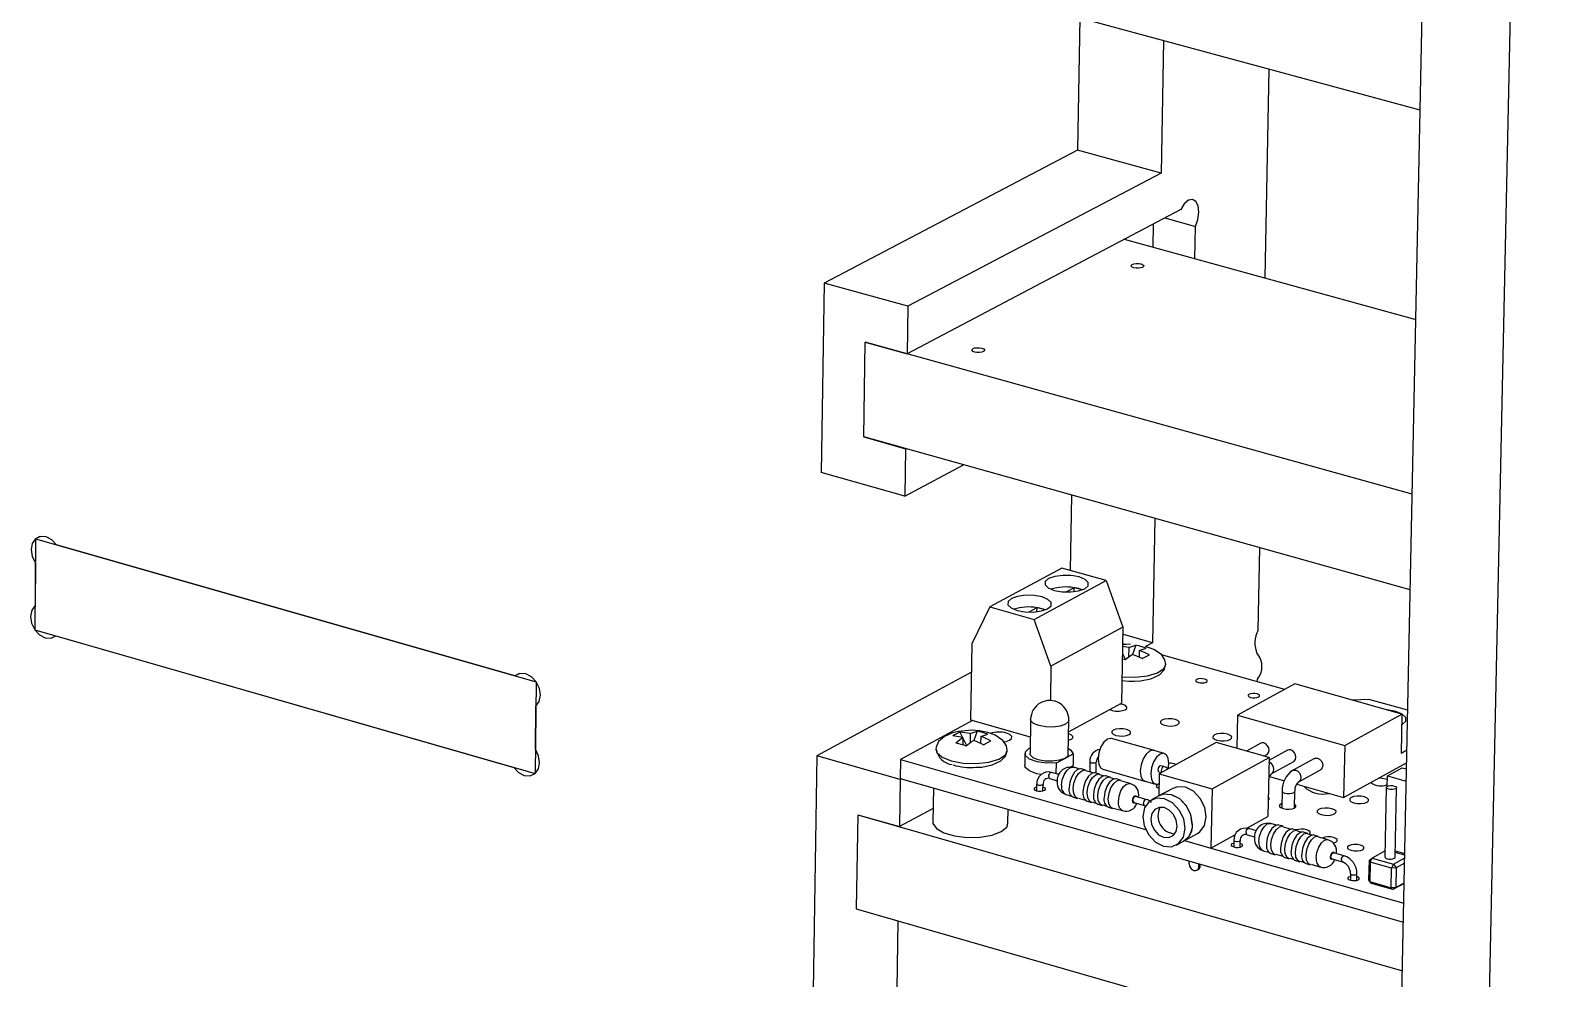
# Model space of a CAD drawing. Extents: x 0 to 254, y 0 to 197.
# Drawn here: x 202.83 to 224.24, y 88.62 to 101.9 of the extents above; entities that cross this region are included whole.
import ezdxf

# ---------------------------------------------------------------- set-up
doc = ezdxf.new("R2010")
doc.units = 0
doc.layers.get('0').update_dxf_attribs({"linetype": 'CONTINUOUS'})

msp = doc.modelspace()

# ---------------------------------------------------------------- linework, layer by layer
at = {"color": 7, "linetype": 'CONTINUOUS'}
for p, q in [((224.24, 133.923), (222.763, 64.617)), ((221.566, 64.996), (222.976, 133.617)), ((222.302, 100.789), (214.612, 102.875)), ((217.535, 102.082), (217.502, 100.227)), ((218.707, 101.764), (218.673, 99.907)), ((220.13, 98.439), (220.186, 101.363)), ((217.502, 100.227), (213.951, 98.367)), ((218.673, 99.907), (217.502, 100.227)), ((218.673, 99.907), (215.126, 98.041)), ((218.949, 99.399), (215.116, 97.375)), ((218.562, 98.87), (218.568, 99.198)), ((218.724, 99.28), (219.155, 99.161)), ((219.147, 98.709), (219.155, 99.161)), ((218.158, 98.981), (222.241, 97.858)), ((213.951, 98.367), (213.91, 95.711)), ((215.126, 98.041), (213.951, 98.367)), ((215.126, 98.041), (215.116, 97.375)), ((214.507, 96.21), (214.528, 97.539)), ((222.191, 95.408), (214.528, 97.539)), ((214.528, 97.539), (215.116, 97.375)), ((222.163, 94.068), (214.507, 96.21)), ((214.507, 96.21), (215.094, 96.046)), ((215.094, 96.046), (215.083, 95.382)), ((215.083, 95.382), (213.91, 95.711)), ((215.083, 95.382), (215.904, 95.819)), ((217.417, 95.396), (217.399, 94.34)), ((218.584, 95.069), (218.552, 93.327)), ((202.905, 94.783), (202.894, 93.509)), ((202.964, 94.814), (202.905, 94.783)), ((202.905, 94.783), (209.92, 92.778)), ((209.62, 92.864), (203.2, 94.699)), ((220.035, 93.505), (220.057, 94.657)), ((202.902, 94.445), (202.897, 93.847)), ((217.284, 94.373), (216.275, 93.83)), ((216.897, 93.654), (217.905, 94.198)), ((217.905, 94.198), (217.284, 94.373)), ((217.905, 94.198), (218.137, 93.544)), ((217.454, 94.098), (217.34, 94.037)), ((217.454, 94.042), (217.455, 94.098)), ((217.568, 94.067), (217.467, 94.096)), ((216.275, 93.83), (216.023, 93.312)), ((216.275, 93.83), (216.897, 93.654)), ((216.933, 93.818), (216.819, 93.756)), ((216.934, 93.761), (216.935, 93.817)), ((217.048, 93.787), (216.947, 93.815)), ((217.13, 92.999), (216.897, 93.654)), ((202.894, 93.509), (209.903, 91.494)), ((203.189, 93.424), (209.603, 91.58)), ((218.137, 93.544), (217.13, 92.999)), ((218.137, 93.544), (218.118, 92.479)), ((218.552, 93.327), (218.135, 93.445)), ((216.023, 93.312), (216.005, 92.245)), ((218.131, 93.174), (218.17, 93.093)), ((218.221, 93.26), (218.132, 93.272)), ((218.178, 93.3), (218.133, 93.313)), ((218.246, 93.305), (218.133, 93.296)), ((218.221, 93.26), (218.219, 93.13)), ((218.221, 93.26), (218.319, 93.293)), ((218.319, 93.293), (218.273, 93.162)), ((218.367, 93.218), (218.366, 93.124)), ((218.367, 93.218), (218.465, 93.252)), ((218.552, 93.327), (218.456, 93.275)), ((220.406, 92.671), (218.68, 93.158)), ((216.016, 92.915), (213.849, 91.744)), ((217.13, 92.999), (217.122, 92.517)), ((218.129, 93.103), (218.168, 93.091)), ((209.674, 92.893), (209.62, 92.864)), ((209.92, 92.778), (209.903, 91.494)), ((220.549, 92.749), (219.745, 92.31)), ((220.021, 92.78), (220.022, 92.816)), ((222.048, 92.327), (220.549, 92.749)), ((217.378, 92.076), (218.118, 92.479)), ((221.584, 92.533), (221.358, 92.521)), ((222.129, 92.38), (221.584, 92.533)), ((209.908, 91.834), (209.915, 92.438)), ((218.138, 92.46), (218.099, 92.468)), ((219.745, 92.31), (219.736, 91.846)), ((219.745, 92.31), (221.246, 91.885)), ((221.246, 91.885), (222.048, 92.327)), ((222.048, 92.327), (222.037, 91.781)), ((216.033, 92.237), (215.024, 91.691)), ((215.999, 92.054), (215.855, 92.075)), ((215.855, 92.075), (215.892, 92)), ((215.999, 92.054), (215.997, 91.925)), ((215.999, 92.054), (216.098, 92.088)), ((216.005, 92.245), (216.841, 92.008)), ((216.098, 92.088), (216.051, 91.955)), ((216.146, 92.013), (216.245, 92.047)), ((216.845, 92.253), (216.837, 91.774)), ((217.373, 91.763), (217.381, 92.243)), ((217.381, 92.048), (217.378, 92.049)), ((215.897, 91.999), (215.754, 92.02)), ((215.897, 91.999), (215.896, 91.899)), ((215.897, 91.99), (215.948, 91.887)), ((216.146, 92.013), (216.144, 91.916)), ((218.579, 91.815), (217.978, 91.986)), ((219.446, 91.928), (218.646, 91.491)), ((220.186, 91.719), (219.446, 91.928)), ((220.069, 91.919), (219.869, 91.809)), ((221.246, 91.885), (221.231, 91.157)), ((213.849, 91.744), (213.707, 82.563)), ((215.019, 91.41), (213.849, 91.744)), ((215.024, 91.691), (215.019, 91.426)), ((215.024, 91.691), (218.456, 90.711)), ((216.765, 91.776), (216.763, 91.61)), ((217.204, 91.491), (217.207, 91.642)), ((217.207, 91.642), (217.325, 91.706)), ((217.325, 91.706), (217.443, 91.77)), ((217.443, 91.77), (217.441, 91.605)), ((217.677, 91.66), (217.675, 91.516)), ((217.764, 91.5), (217.766, 91.659)), ((217.766, 91.658), (217.766, 91.659)), ((218.715, 91.776), (218.557, 91.821)), ((219.387, 91.28), (220.186, 91.719)), ((220.115, 91.739), (220.155, 91.761)), ((220.186, 91.719), (220.17, 90.89)), ((220.444, 91.82), (220.185, 91.678)), ((220.224, 91.494), (220.531, 91.663)), ((220.821, 91.705), (220.514, 91.537)), ((221.231, 91.157), (222.113, 91.644)), ((222.037, 91.781), (222.117, 91.825)), ((215.019, 91.41), (215.008, 90.75)), ((215.019, 91.426), (222.068, 89.413)), ((215.039, 91.421), (215.019, 91.41)), ((217.113, 91.424), (217.219, 91.394)), ((217.244, 91.48), (217.137, 91.51)), ((217.222, 91.486), (217.258, 91.505)), ((217.403, 91.585), (217.441, 91.605)), ((217.524, 91.559), (217.444, 91.582)), ((217.616, 91.542), (217.557, 91.559)), ((217.72, 91.503), (217.621, 91.531)), ((217.811, 91.487), (217.752, 91.503)), ((217.867, 91.461), (217.816, 91.476)), ((217.857, 91.554), (218.458, 91.383)), ((217.958, 91.445), (217.899, 91.461)), ((218.015, 91.419), (217.963, 91.434)), ((218.106, 91.403), (218.047, 91.419)), ((218.646, 91.491), (218.64, 91.179)), ((218.643, 91.517), (218.677, 91.508)), ((218.646, 91.491), (219.387, 91.28)), ((218.713, 91.591), (218.667, 91.604)), ((220.192, 91.452), (220.402, 91.392)), ((220.224, 91.494), (220.225, 91.495)), ((220.601, 91.379), (220.908, 91.548)), ((221.843, 91.409), (221.821, 91.417)), ((221.842, 91.314), (221.845, 91.463)), ((221.845, 91.463), (222.049, 91.576)), ((221.845, 91.463), (222.108, 91.388)), ((222.049, 91.576), (222.112, 91.558)), ((215.483, 91.294), (215.475, 90.813)), ((216.93, 91.345), (216.929, 91.252)), ((217.018, 91.251), (217.02, 91.343)), ((217.02, 91.343), (217.02, 91.342)), ((217.337, 91.202), (217.418, 91.179)), ((218.24, 91.355), (218.111, 91.392)), ((218.436, 91.39), (218.595, 91.345)), ((218.836, 91.286), (218.643, 91.181)), ((219.387, 91.28), (219.371, 90.45)), ((220.369, 91.25), (220.364, 91.009)), ((220.544, 91.011), (220.548, 91.246)), ((220.574, 91.343), (221.231, 91.157)), ((221.829, 91.299), (221.809, 90.325)), ((221.953, 90.322), (221.973, 91.295)), ((215.478, 91.006), (215.008, 90.75)), ((216.527, 90.793), (216.531, 90.995)), ((217.445, 91.162), (217.504, 91.145)), ((217.514, 91.151), (217.613, 91.123)), ((217.64, 91.106), (217.699, 91.089)), ((217.709, 91.096), (217.76, 91.081)), ((217.788, 91.064), (217.847, 91.047)), ((217.857, 91.054), (217.908, 91.039)), ((217.935, 91.022), (217.994, 91.005)), ((218.004, 91.011), (218.134, 90.975)), ((218.293, 91.088), (218.441, 91.046)), ((218.465, 91.132), (218.317, 91.174)), ((218.441, 91.046), (218.461, 91.037)), ((218.642, 91.18), (218.54, 91.124)), ((214.423, 90.917), (214.402, 89.6)), ((214.423, 90.917), (222.054, 88.731)), ((214.423, 90.917), (215.008, 90.75)), ((219.873, 90.727), (220.17, 90.89)), ((220.291, 90.771), (220.209, 90.795)), ((220.382, 90.755), (220.323, 90.772)), ((218.887, 90.492), (218.988, 90.548)), ((218.989, 90.548), (219.182, 90.654)), ((219.002, 90.555), (219.371, 90.45)), ((219.371, 90.45), (219.714, 90.639)), ((219.693, 90.557), (219.691, 90.465)), ((219.781, 90.463), (219.782, 90.555)), ((219.782, 90.555), (219.782, 90.555)), ((219.877, 90.637), (219.984, 90.606)), ((220.009, 90.692), (219.901, 90.723)), ((220.487, 90.715), (220.387, 90.744)), ((220.579, 90.699), (220.52, 90.716)), ((220.636, 90.673), (220.584, 90.688)), ((220.728, 90.656), (220.668, 90.673)), ((220.785, 90.631), (220.733, 90.646)), ((220.876, 90.614), (220.817, 90.631)), ((221.012, 90.566), (220.881, 90.603)), ((219.371, 90.45), (222.073, 89.679)), ((220.102, 90.413), (220.184, 90.39)), ((220.211, 90.373), (220.271, 90.356)), ((220.281, 90.362), (220.38, 90.334)), ((221.238, 90.342), (221.089, 90.385)), ((221.811, 90.41), (221.63, 90.31)), ((221.955, 90.411), (222.087, 90.373)), ((222.087, 90.35), (221.955, 90.388)), ((219.068, 90.228), (219.069, 90.269)), ((219.174, 90.138), (219.194, 90.149)), ((219.201, 90.19), (219.202, 90.231)), ((219.201, 90.19), (219.222, 90.201)), ((219.222, 90.201), (219.222, 90.226)), ((220.408, 90.317), (220.467, 90.3)), ((220.477, 90.306), (220.529, 90.292)), ((220.556, 90.274), (220.616, 90.257)), ((220.626, 90.264), (220.678, 90.249)), ((220.705, 90.232), (220.764, 90.215)), ((220.774, 90.222), (220.905, 90.184)), ((221.065, 90.298), (221.214, 90.256)), ((221.586, 90.004), (221.592, 90.279)), ((221.592, 90.279), (221.63, 90.31)), ((221.604, 90.254), (221.592, 90.279)), ((221.604, 90.254), (221.598, 89.98)), ((221.604, 90.254), (221.63, 90.31)), ((221.903, 90.169), (221.604, 90.254)), ((221.63, 90.31), (221.93, 90.224)), ((221.898, 89.894), (221.903, 90.169)), ((221.93, 90.224), (221.903, 90.169)), ((221.966, 90.172), (221.903, 90.169)), ((221.93, 90.224), (222.086, 90.311)), ((221.93, 90.224), (221.966, 90.172)), ((221.966, 90.172), (221.96, 89.898)), ((222.085, 90.238), (221.966, 90.172)), ((221.326, 90.091), (221.325, 89.999)), ((221.414, 89.997), (221.416, 90.089)), ((221.598, 89.98), (221.586, 90.004)), ((221.598, 89.98), (221.898, 89.894)), ((221.623, 89.952), (221.598, 89.98)), ((221.922, 89.867), (221.623, 89.952)), ((222.079, 89.954), (221.922, 89.867)), ((221.96, 89.898), (222.079, 89.964)), ((221.96, 89.898), (221.898, 89.894)), ((221.898, 89.894), (221.922, 89.867)), ((221.96, 89.898), (221.922, 89.867)), ((214.402, 89.6), (222.026, 87.402)), ((214.402, 89.6), (214.987, 89.431)), ((214.987, 89.431), (214.902, 84.178))]:
    msp.add_line(p, q, dxfattribs=at)
for points in [[(219.155, 99.161), (219.189, 99.259), (219.203, 99.36), (219.193, 99.448), (219.162, 99.511), (219.114, 99.539), (219.057, 99.527), (218.999, 99.478), (218.949, 99.399)], [(218.415, 98.587), (218.391, 98.578), (218.358, 98.574), (218.324, 98.575), (218.292, 98.58), (218.267, 98.59), (218.254, 98.602), (218.255, 98.615), (218.269, 98.627), (218.293, 98.636), (218.326, 98.64), (218.36, 98.639), (218.392, 98.634), (218.417, 98.624), (218.43, 98.611), (218.429, 98.598), (218.415, 98.587)], [(216.186, 97.407), (216.161, 97.398), (216.129, 97.394), (216.094, 97.395), (216.062, 97.4), (216.037, 97.41), (216.024, 97.423), (216.025, 97.436), (216.039, 97.448), (216.064, 97.457), (216.096, 97.461), (216.131, 97.46), (216.163, 97.454), (216.188, 97.444), (216.201, 97.432), (216.2, 97.419), (216.186, 97.407)], [(203.2, 94.699), (203.133, 94.77), (203.053, 94.811), (202.973, 94.816), (202.905, 94.783), (202.859, 94.719), (202.842, 94.632), (202.857, 94.536), (202.902, 94.445)], [(217.177, 94.06), (217.287, 94.04), (217.407, 94.038), (217.518, 94.053), (217.604, 94.083), (217.651, 94.125), (217.653, 94.17), (217.609, 94.214), (217.525, 94.248), (217.415, 94.268), (217.295, 94.271), (217.184, 94.256), (217.098, 94.226), (217.051, 94.184), (217.049, 94.138), (217.093, 94.095), (217.177, 94.06)], [(216.655, 93.78), (216.766, 93.759), (216.886, 93.757), (216.997, 93.772), (217.083, 93.802), (217.131, 93.844), (217.133, 93.89), (217.088, 93.933), (217.005, 93.968), (216.895, 93.988), (216.775, 93.991), (216.663, 93.976), (216.577, 93.945), (216.53, 93.904), (216.528, 93.858), (216.572, 93.814), (216.655, 93.78)], [(202.897, 93.847), (202.851, 93.782), (202.834, 93.695), (202.849, 93.599), (202.894, 93.509), (202.961, 93.438), (203.041, 93.397), (203.121, 93.392), (203.189, 93.424)], [(218.168, 93.091), (218.238, 93.145), (218.267, 93.164)], [(218.41, 93.104), (218.31, 93.149), (218.267, 93.164)], [(218.465, 93.252), (218.361, 93.284), (218.319, 93.293)], [(218.51, 93.158), (218.41, 93.204), (218.367, 93.218)], [(218.41, 93.104), (218.483, 93.145), (218.51, 93.158)], [(218.738, 93.023), (218.727, 93.085), (218.679, 93.16), (218.572, 93.234), (218.456, 93.275)], [(218.125, 92.849), (218.126, 92.849), (218.309, 92.842), (218.482, 92.862), (218.623, 92.904), (218.712, 92.964), (218.738, 93.024)], [(218.297, 92.79), (218.384, 92.794), (218.531, 92.823), (218.651, 92.879), (218.715, 92.946), (218.735, 93.015)], [(209.915, 92.438), (209.962, 92.503), (209.98, 92.59), (209.965, 92.687), (209.92, 92.778), (209.852, 92.85), (209.771, 92.892), (209.689, 92.897), (209.62, 92.864)], [(218.124, 92.798), (218.223, 92.787), (218.297, 92.79)], [(219.284, 92.818), (219.255, 92.823), (219.224, 92.824), (219.195, 92.82), (219.173, 92.812), (219.161, 92.801), (219.16, 92.789), (219.172, 92.778), (219.194, 92.769), (219.223, 92.763), (219.254, 92.763), (219.283, 92.767), (219.305, 92.775), (219.317, 92.785), (219.318, 92.797), (219.306, 92.809), (219.284, 92.818)], [(220.018, 92.611), (219.989, 92.616), (219.958, 92.617), (219.929, 92.613), (219.907, 92.605), (219.894, 92.594), (219.894, 92.582), (219.906, 92.57), (219.928, 92.561), (219.956, 92.556), (219.988, 92.555), (220.016, 92.559), (220.039, 92.567), (220.051, 92.578), (220.051, 92.59), (220.04, 92.602), (220.018, 92.611)], [(217.956, 92.39), (217.987, 92.378), (218.035, 92.369), (218.087, 92.368), (218.135, 92.375), (218.172, 92.388), (218.193, 92.406), (218.194, 92.426), (218.174, 92.445), (218.138, 92.46), (218.138, 92.46)], [(218.872, 92.252), (218.824, 92.261), (218.772, 92.262), (218.723, 92.256), (218.686, 92.242), (218.666, 92.224), (218.665, 92.204), (218.684, 92.185), (218.721, 92.17), (218.769, 92.161), (218.821, 92.16), (218.869, 92.167), (218.906, 92.18), (218.927, 92.198), (218.928, 92.218), (218.908, 92.237), (218.872, 92.252)], [(222.045, 92.18), (222.049, 92.182), (222.1, 92.227), (222.1, 92.278), (222.051, 92.325), (221.96, 92.363), (221.841, 92.385)], [(216.023, 92.101), (215.836, 92.085), (215.752, 92.064), (215.639, 92.014), (215.557, 91.942), (215.522, 91.864), (215.519, 91.836)], [(215.855, 92.075), (215.781, 92.038), (215.754, 92.02)], [(216.518, 91.817), (216.508, 91.88), (216.458, 91.955), (216.35, 92.03), (216.247, 92.068), (216.131, 92.092), (216.023, 92.101)], [(216.245, 92.047), (216.14, 92.079), (216.098, 92.088)], [(216.469, 91.94), (216.501, 91.945), (216.551, 91.963), (216.578, 91.987), (216.58, 92.014), (216.554, 92.04), (216.506, 92.06)], [(217.376, 91.962), (217.378, 91.962), (217.416, 91.976), (217.436, 91.994), (217.437, 92.014), (217.418, 92.033), (217.381, 92.048)], [(218.19, 92.112), (218.142, 92.121), (218.09, 92.122), (218.041, 92.115), (218.004, 92.102), (217.983, 92.084), (217.983, 92.063), (218.002, 92.044), (218.039, 92.029), (218.086, 92.02), (218.139, 92.019), (218.187, 92.026), (218.224, 92.039), (218.245, 92.057), (218.246, 92.078), (218.226, 92.097), (218.19, 92.112)], [(219.607, 92.044), (219.559, 92.053), (219.507, 92.054), (219.458, 92.048), (219.421, 92.034), (219.401, 92.016), (219.4, 91.996), (219.42, 91.977), (219.456, 91.962), (219.504, 91.953), (219.556, 91.952), (219.605, 91.958), (219.642, 91.972), (219.662, 91.99), (219.663, 92.01), (219.643, 92.029), (219.607, 92.044)], [(209.603, 91.58), (209.671, 91.508), (209.752, 91.467), (209.834, 91.462), (209.903, 91.494), (209.95, 91.559), (209.967, 91.646), (209.952, 91.743), (209.908, 91.834)], [(215.519, 91.837), (215.531, 91.791), (215.605, 91.725), (215.734, 91.672)], [(215.798, 91.926), (215.868, 91.98), (215.897, 91.999)], [(215.798, 91.926), (215.903, 91.897), (215.944, 91.884)], [(215.944, 91.884), (216.014, 91.939), (216.044, 91.957)], [(216.187, 91.897), (216.087, 91.943), (216.044, 91.957)], [(216.289, 91.952), (216.188, 91.998), (216.146, 92.013)], [(216.187, 91.897), (216.262, 91.938), (216.289, 91.952)], [(217.207, 91.642), (217.068, 91.639), (216.936, 91.658), (216.832, 91.695), (216.774, 91.745), (216.772, 91.799), (216.825, 91.848), (216.838, 91.855)], [(217.374, 91.844), (217.407, 91.823), (217.443, 91.77)], [(217.978, 91.986), (217.97, 91.987), (217.921, 91.977), (217.873, 91.935), (217.831, 91.867), (217.802, 91.785), (217.791, 91.701), (217.799, 91.627), (217.826, 91.575), (217.857, 91.554)], [(220.114, 91.923), (220.085, 91.924), (220.069, 91.919)], [(220.155, 91.761), (220.163, 91.767), (220.18, 91.789), (220.186, 91.819), (220.181, 91.852), (220.165, 91.884), (220.142, 91.908), (220.114, 91.923)], [(215.734, 91.672), (215.902, 91.64), (216.085, 91.634), (216.26, 91.653), (216.402, 91.696), (216.492, 91.756), (216.518, 91.818)], [(216.073, 91.581), (216.161, 91.585), (216.309, 91.615), (216.43, 91.671), (216.495, 91.739), (216.516, 91.808)], [(217.325, 91.706), (217.25, 91.679), (217.153, 91.666), (217.049, 91.668), (216.953, 91.686), (216.88, 91.716), (216.841, 91.755), (216.837, 91.774)], [(217.373, 91.763), (217.367, 91.743), (217.325, 91.706)], [(218.774, 91.56), (218.781, 91.63), (218.773, 91.703), (218.747, 91.756), (218.707, 91.778), (218.659, 91.767), (218.61, 91.725), (218.568, 91.658), (218.54, 91.576), (218.529, 91.491), (218.537, 91.417), (218.563, 91.365), (218.603, 91.343), (218.644, 91.35)], [(220.531, 91.663), (220.539, 91.669), (220.555, 91.691), (220.561, 91.721), (220.556, 91.754), (220.541, 91.785), (220.517, 91.81), (220.489, 91.825), (220.461, 91.826), (220.444, 91.82)], [(220.821, 91.705), (220.838, 91.711), (220.866, 91.709), (220.894, 91.695), (220.918, 91.67), (220.933, 91.639), (220.938, 91.606), (220.932, 91.576), (220.916, 91.553), (220.908, 91.548)], [(216.995, 91.48), (216.933, 91.492), (216.829, 91.53), (216.771, 91.58), (216.763, 91.61)], [(217.557, 91.559), (217.549, 91.56), (217.504, 91.551), (217.459, 91.512), (217.421, 91.45), (217.394, 91.374), (217.384, 91.296)], [(217.504, 91.145), (217.475, 91.164), (217.451, 91.212), (217.443, 91.28), (217.453, 91.357), (217.48, 91.433), (217.518, 91.495), (217.563, 91.534), (217.608, 91.544), (217.616, 91.542)], [(217.752, 91.503), (217.744, 91.505), (217.7, 91.495), (217.655, 91.456), (217.616, 91.394), (217.59, 91.319), (217.579, 91.241)], [(217.699, 91.089), (217.67, 91.108), (217.646, 91.156), (217.638, 91.224), (217.649, 91.302), (217.675, 91.377), (217.714, 91.439), (217.759, 91.478), (217.803, 91.488), (217.811, 91.487)], [(217.899, 91.461), (217.891, 91.463), (217.847, 91.453), (217.802, 91.414), (217.764, 91.352), (217.737, 91.277), (217.727, 91.199)], [(217.847, 91.047), (217.818, 91.066), (217.794, 91.114), (217.786, 91.182), (217.796, 91.26), (217.823, 91.335), (217.861, 91.397), (217.906, 91.436), (217.95, 91.446), (217.958, 91.445)], [(218.047, 91.419), (218.039, 91.421), (217.995, 91.411), (217.95, 91.372), (217.911, 91.31), (217.885, 91.234), (217.875, 91.157)], [(217.994, 91.005), (217.965, 91.024), (217.941, 91.072), (217.934, 91.14), (217.944, 91.218), (217.97, 91.293), (218.009, 91.355), (218.054, 91.394), (218.098, 91.404), (218.106, 91.403)], [(218.667, 91.604), (218.665, 91.604), (218.656, 91.602), (218.646, 91.593), (218.638, 91.58), (218.632, 91.563), (218.63, 91.547), (218.631, 91.532), (218.637, 91.521), (218.643, 91.517)], [(218.772, 91.559), (218.734, 91.583), (218.713, 91.591)], [(221.821, 91.417), (221.772, 91.426), (221.721, 91.427)], [(216.93, 91.304), (216.908, 91.296), (216.895, 91.286), (216.895, 91.273), (216.906, 91.262), (216.928, 91.253), (216.957, 91.247), (216.988, 91.247), (217.018, 91.251), (217.04, 91.259), (217.053, 91.27), (217.053, 91.282), (217.041, 91.293), (217.02, 91.303), (217.02, 91.303)], [(218.644, 91.348), (218.62, 91.339), (218.607, 91.327), (218.606, 91.313), (218.619, 91.301), (218.642, 91.291)], [(219.111, 90.779), (219.091, 90.913), (219.029, 91.039), (218.934, 91.138), (218.821, 91.196), (218.707, 91.203), (218.642, 91.18)], [(219.112, 90.78), (219.092, 90.914), (219.03, 91.04), (218.935, 91.139), (218.822, 91.197), (218.708, 91.204), (218.643, 91.181)], [(219.182, 90.654), (219.214, 90.676), (219.28, 90.765), (219.305, 90.886), (219.285, 91.019), (219.222, 91.145), (219.128, 91.245), (219.015, 91.302), (218.901, 91.309), (218.836, 91.286)], [(221.861, 91.275), (221.841, 91.283), (221.83, 91.293), (221.831, 91.304), (221.841, 91.314), (221.861, 91.321), (221.887, 91.325), (221.916, 91.324), (221.941, 91.319), (221.961, 91.311), (221.972, 91.301), (221.972, 91.29), (221.961, 91.28), (221.941, 91.273), (221.915, 91.269), (221.887, 91.27), (221.861, 91.275)], [(218.28, 91.117), (218.282, 91.134), (218.288, 91.151), (218.296, 91.164), (218.306, 91.173), (218.316, 91.175), (218.317, 91.174)], [(219.01, 90.724), (218.99, 90.857), (218.927, 90.983), (218.832, 91.083), (218.719, 91.14), (218.606, 91.147), (218.508, 91.103), (218.442, 91.013), (218.417, 90.893), (218.437, 90.759), (218.5, 90.633), (218.594, 90.534), (218.707, 90.476), (218.821, 90.469), (218.919, 90.514), (218.985, 90.603), (219.01, 90.724)], [(218.541, 91.09), (218.486, 91.125), (218.465, 91.132)], [(218.899, 90.755), (218.886, 90.839), (218.847, 90.918), (218.788, 90.98), (218.717, 91.016), (218.646, 91.02), (218.585, 90.992), (218.544, 90.936), (218.528, 90.861), (218.541, 90.778), (218.58, 90.699), (218.639, 90.637), (218.709, 90.601), (218.781, 90.596), (218.842, 90.624), (218.883, 90.68), (218.899, 90.755)], [(220.174, 91.121), (220.186, 91.134), (220.187, 91.151), (220.175, 91.165)], [(220.366, 91.072), (220.352, 91.066), (220.334, 91.05), (220.334, 91.032), (220.351, 91.016), (220.383, 91.002), (220.424, 90.995), (220.47, 90.994), (220.512, 90.999), (220.544, 91.011), (220.562, 91.027), (220.562, 91.045), (220.545, 91.061), (220.545, 91.062)], [(221.067, 91.001), (221.019, 91.01), (220.967, 91.011), (220.918, 91.005), (220.881, 90.991), (220.86, 90.973), (220.86, 90.953), (220.88, 90.933), (220.916, 90.918), (220.965, 90.909), (221.017, 90.908), (221.066, 90.915), (221.103, 90.928), (221.123, 90.946), (221.124, 90.967), (221.104, 90.986), (221.067, 91.001)], [(221.523, 91.166), (221.475, 91.175), (221.422, 91.176), (221.374, 91.17), (221.336, 91.156), (221.316, 91.138), (221.316, 91.117), (221.335, 91.098), (221.372, 91.083), (221.42, 91.074), (221.473, 91.073), (221.521, 91.08), (221.559, 91.093), (221.579, 91.111), (221.579, 91.132), (221.56, 91.151), (221.523, 91.166)], [(215.475, 90.813), (215.477, 90.793), (215.525, 90.724), (215.631, 90.664), (215.781, 90.621), (215.958, 90.6), (216.14, 90.603), (216.306, 90.631), (216.434, 90.68)], [(216.434, 90.68), (216.51, 90.743), (216.527, 90.793)], [(220.323, 90.772), (220.315, 90.773), (220.271, 90.763), (220.226, 90.724), (220.188, 90.662), (220.161, 90.586), (220.151, 90.508)], [(220.271, 90.356), (220.242, 90.375), (220.218, 90.423), (220.21, 90.491), (220.221, 90.569), (220.247, 90.645), (220.286, 90.707), (220.33, 90.746), (220.375, 90.756), (220.382, 90.755)], [(220.52, 90.716), (220.512, 90.717), (220.467, 90.707), (220.423, 90.668), (220.384, 90.606), (220.358, 90.53), (220.347, 90.452)], [(220.467, 90.3), (220.438, 90.319), (220.414, 90.367), (220.407, 90.435), (220.417, 90.513), (220.444, 90.589), (220.482, 90.651), (220.527, 90.69), (220.571, 90.7), (220.579, 90.699)], [(220.668, 90.673), (220.66, 90.675), (220.616, 90.665), (220.571, 90.626), (220.533, 90.564), (220.506, 90.488), (220.496, 90.41)], [(220.616, 90.257), (220.587, 90.276), (220.563, 90.324), (220.555, 90.393), (220.566, 90.471), (220.592, 90.547), (220.631, 90.609), (220.675, 90.648), (220.72, 90.658), (220.728, 90.656)], [(220.817, 90.631), (220.809, 90.633), (220.765, 90.623), (220.72, 90.583), (220.681, 90.521), (220.655, 90.445), (220.645, 90.367)], [(220.764, 90.215), (220.735, 90.234), (220.711, 90.282), (220.704, 90.35), (220.714, 90.428), (220.741, 90.504), (220.779, 90.567), (220.824, 90.606), (220.868, 90.616), (220.876, 90.614)], [(220.745, 90.642), (220.762, 90.658), (220.762, 90.675), (220.745, 90.692), (220.713, 90.705)], [(221.082, 90.521), (221.088, 90.522), (221.121, 90.534), (221.138, 90.55), (221.139, 90.568), (221.122, 90.585), (221.09, 90.598)], [(219.692, 90.517), (219.669, 90.509), (219.657, 90.498), (219.657, 90.486), (219.668, 90.474), (219.691, 90.465), (219.72, 90.459), (219.751, 90.459), (219.78, 90.463), (219.803, 90.471), (219.815, 90.482), (219.815, 90.494), (219.804, 90.506), (219.782, 90.515), (219.782, 90.515)], [(221.052, 90.327), (221.054, 90.344), (221.06, 90.361), (221.068, 90.374), (221.078, 90.383), (221.088, 90.385), (221.089, 90.385)], [(221.467, 90.491), (221.425, 90.498), (221.379, 90.499), (221.337, 90.494), (221.305, 90.482), (221.287, 90.466), (221.287, 90.448), (221.304, 90.431), (221.336, 90.418), (221.378, 90.41), (221.423, 90.409), (221.466, 90.415), (221.498, 90.427), (221.516, 90.443), (221.516, 90.461), (221.499, 90.477), (221.467, 90.491)], [(221.809, 90.325), (221.811, 90.319), (221.821, 90.309), (221.841, 90.301)], [(221.841, 90.301), (221.867, 90.296), (221.895, 90.295), (221.921, 90.299), (221.941, 90.306), (221.952, 90.316), (221.953, 90.322)], [(221.326, 90.051), (221.326, 90.051), (221.303, 90.043), (221.291, 90.032), (221.291, 90.02), (221.302, 90.008), (221.325, 89.999), (221.354, 89.993), (221.385, 89.993), (221.415, 89.997), (221.437, 90.005), (221.449, 90.016), (221.45, 90.028), (221.438, 90.04), (221.415, 90.049), (221.415, 90.049)]]:
    msp.add_lwpolyline(points, dxfattribs=at)
at = {"color": 8, "linetype": 'CONTINUOUS'}
for points in [[(216.961, 92.165), (216.888, 92.196), (216.85, 92.234), (216.845, 92.253)], [(217.381, 92.243), (217.375, 92.222), (217.334, 92.186), (217.259, 92.159), (217.162, 92.145), (217.057, 92.148), (216.961, 92.165)], [(217.677, 91.66), (217.678, 91.657), (217.684, 91.651), (217.696, 91.646), (217.712, 91.643), (217.73, 91.642), (217.746, 91.644), (217.759, 91.649), (217.765, 91.655), (217.766, 91.658)], [(218.567, 91.816), (218.559, 91.82), (218.511, 91.809), (218.463, 91.767), (218.421, 91.7), (218.392, 91.618), (218.381, 91.533), (218.389, 91.459), (218.415, 91.407), (218.448, 91.389)], [(220.225, 91.495), (220.232, 91.5), (220.248, 91.522), (220.254, 91.552), (220.249, 91.585), (220.234, 91.617), (220.21, 91.642), (220.185, 91.655)], [(217.1, 91.453), (217.102, 91.47), (217.108, 91.487), (217.116, 91.5), (217.126, 91.509), (217.136, 91.511), (217.137, 91.51)], [(217.279, 91.331), (217.289, 91.405), (217.314, 91.477), (217.351, 91.537), (217.394, 91.574), (217.436, 91.583), (217.444, 91.582)], [(218.713, 91.591), (218.711, 91.591), (218.702, 91.589), (218.692, 91.58), (218.684, 91.567), (218.678, 91.55), (218.676, 91.534), (218.677, 91.519), (218.681, 91.51)], [(220.514, 91.537), (220.531, 91.542), (220.559, 91.541), (220.587, 91.526), (220.611, 91.502), (220.627, 91.47), (220.632, 91.437), (220.625, 91.407), (220.609, 91.384), (220.601, 91.379)], [(216.95, 91.33), (216.938, 91.335), (216.931, 91.341), (216.93, 91.345)], [(217.02, 91.342), (217.019, 91.339), (217.012, 91.333), (216.999, 91.329), (216.983, 91.327), (216.966, 91.327), (216.95, 91.33)], [(218.076, 91.104), (218.085, 91.178), (218.111, 91.25), (218.147, 91.31), (218.19, 91.347), (218.233, 91.356), (218.241, 91.355)], [(220.369, 91.25), (220.371, 91.243), (220.384, 91.23), (220.408, 91.22), (220.44, 91.214), (220.475, 91.213), (220.508, 91.218), (220.533, 91.227), (220.546, 91.239), (220.548, 91.246)], [(218.275, 91.114), (218.278, 91.135), (218.284, 91.154), (218.294, 91.171), (218.306, 91.181), (218.318, 91.183), (218.327, 91.178), (218.332, 91.17)], [(218.308, 91.084), (218.304, 91.081), (218.293, 91.079), (218.283, 91.084), (218.277, 91.097), (218.275, 91.114)], [(218.428, 91.075), (218.43, 91.092), (218.436, 91.108), (218.444, 91.122), (218.454, 91.13), (218.463, 91.133), (218.465, 91.132)], [(220.045, 90.542), (220.054, 90.617), (220.08, 90.69), (220.117, 90.749), (220.159, 90.787), (220.202, 90.796), (220.209, 90.795)], [(219.712, 90.542), (219.7, 90.547), (219.693, 90.554), (219.693, 90.557)], [(219.782, 90.555), (219.781, 90.552), (219.775, 90.546), (219.762, 90.541), (219.746, 90.539), (219.728, 90.539), (219.712, 90.542)], [(219.864, 90.666), (219.866, 90.683), (219.872, 90.699), (219.88, 90.713), (219.89, 90.721), (219.899, 90.724), (219.901, 90.723)], [(220.847, 90.314), (220.857, 90.388), (220.882, 90.461), (220.919, 90.521), (220.962, 90.558), (221.004, 90.568), (221.012, 90.566)], [(221.047, 90.325), (221.05, 90.345), (221.056, 90.365), (221.066, 90.381), (221.078, 90.391), (221.09, 90.394), (221.099, 90.389), (221.104, 90.381)], [(221.201, 90.285), (221.203, 90.302), (221.209, 90.319), (221.217, 90.332), (221.227, 90.341), (221.236, 90.343), (221.238, 90.342)], [(221.08, 90.294), (221.076, 90.292), (221.065, 90.289), (221.055, 90.294), (221.049, 90.307), (221.047, 90.325)], [(221.326, 90.091), (221.327, 90.088), (221.334, 90.082), (221.346, 90.076)], [(221.346, 90.076), (221.362, 90.073), (221.38, 90.073), (221.396, 90.075), (221.409, 90.08), (221.415, 90.086), (221.416, 90.089)]]:
    msp.add_lwpolyline(points, dxfattribs=at)
at = {"color": 7, "linetype": 'CONTINUOUS'}
for centre, radius, start, end in [((217.336, 93.432), 0.676, 80.0048, 107.5356), ((217.349, 93.432), 0.674, 79.8575, 81.0366), ((217.385, 93.607), 0.496, 68.1171, 80.4458), ((216.816, 93.152), 0.676, 79.9907, 107.6193), ((216.828, 93.153), 0.673, 79.8392, 81.0222), ((216.865, 93.327), 0.495, 68.0739, 80.4317), ((220.358, 93.323), 0.371, 150.5854, 204.5493), ((219.813, 92.994), 0.274, 319.6303, 40.2904), ((217.113, 92.249), 0.268, 358.7124, 179.0057), ((216.399, 91.677), 0.398, 74.4267, 107.4031), ((215.776, 91.875), 0.258, 189.2756, 263.11), ((217.837, 91.671), 0.161, 97.1192, 183.6418), ((217.841, 91.667), 0.0749, 127.8548, 186.8815), ((218.778, 91.386), 0.255, 66.1456, 89.5141), ((216.007, 92.471), 0.892, 253.9688, 274.2655), ((217.093, 91.353), 0.163, 74.3612, 183.0294), ((217.093, 91.353), 0.0739, 74.212, 187.8786), ((217.407, 91.393), 0.19, 78.9035, 184.5205), ((220.312, 91.391), 0.136, 130.5234, 165.8961), ((220.71, 91.258), 0.341, 125.0063, 181.315), ((217.388, 91.366), 0.172, 176.1062, 252.5827), ((217.506, 91.27), 0.125, 167.9129, 240.709), ((217.701, 91.215), 0.125, 167.8983, 240.6916), ((217.849, 91.173), 0.125, 167.8872, 240.6785), ((218.2, 91.197), 0.161, 347.7523, 75.7202), ((220.706, 91.261), 0.159, 131.6495, 185.3456), ((220.935, 91.566), 0.361, 224.3404, 283.9716), ((221.753, 91.543), 0.223, 231.3896, 293.3853), ((217.996, 91.131), 0.125, 167.8762, 240.6653), ((218.183, 91.125), 0.158, 251.5524, 342.1754), ((218.306, 91.111), 0.0271, 167.8508, 240.6403), ((218.877, 90.898), 0.248, 150.1926, 267.4691), ((218.858, 90.766), 0.254, 300.9529, 3.1066), ((218.859, 90.766), 0.254, 300.9529, 3.1065), ((220.172, 90.605), 0.191, 78.9625, 184.5109), ((219.857, 90.565), 0.164, 74.2561, 182.8135), ((219.856, 90.565), 0.0746, 74.0303, 187.4769), ((220.154, 90.578), 0.173, 176.05, 252.4162), ((220.643, 90.457), 0.258, 74.2947, 107.6596), ((221.021, 90.363), 0.245, 73.7054, 112.1522), ((220.971, 90.407), 0.162, 347.9247, 75.4959), ((220.273, 90.481), 0.125, 167.7057, 240.461), ((220.469, 90.425), 0.125, 167.691, 240.4432), ((220.618, 90.383), 0.125, 167.6799, 240.4298), ((220.766, 90.341), 0.125, 167.6688, 240.4163), ((221.158, 90.097), 0.258, 358.3622, 71.9677), ((219.166, 90.227), 0.0979, 179.2066, 250.5043), ((219.148, 90.186), 0.0531, 253.4995, 4.9914), ((219.164, 90.199), 0.0578, 301.4929, 2.5957), ((220.954, 90.335), 0.158, 251.611, 342.2265), ((221.078, 90.322), 0.0271, 167.6434, 240.3906), ((221.155, 90.094), 0.172, 359.0663, 69.8587)]:
    msp.add_arc(centre, radius, start, end, dxfattribs=at)
at = {"color": 8, "linetype": 'CONTINUOUS'}
for centre, radius, start, end in [((217.126, 91.448), 0.0271, 167.9393, 240.7455), ((217.395, 91.306), 0.119, 167.9219, 240.7179), ((218.192, 91.079), 0.119, 167.8749, 240.5759), ((218.454, 91.069), 0.0273, 168.0092, 239.74), ((219.89, 90.66), 0.0271, 167.7323, 240.4981), ((220.161, 90.517), 0.119, 167.7148, 240.47), ((220.964, 90.288), 0.119, 167.6743, 240.2985), ((221.227, 90.279), 0.0273, 167.8064, 239.4962)]:
    msp.add_arc(centre, radius, start, end, dxfattribs=at)

doc.saveas('drawing.dxf')
